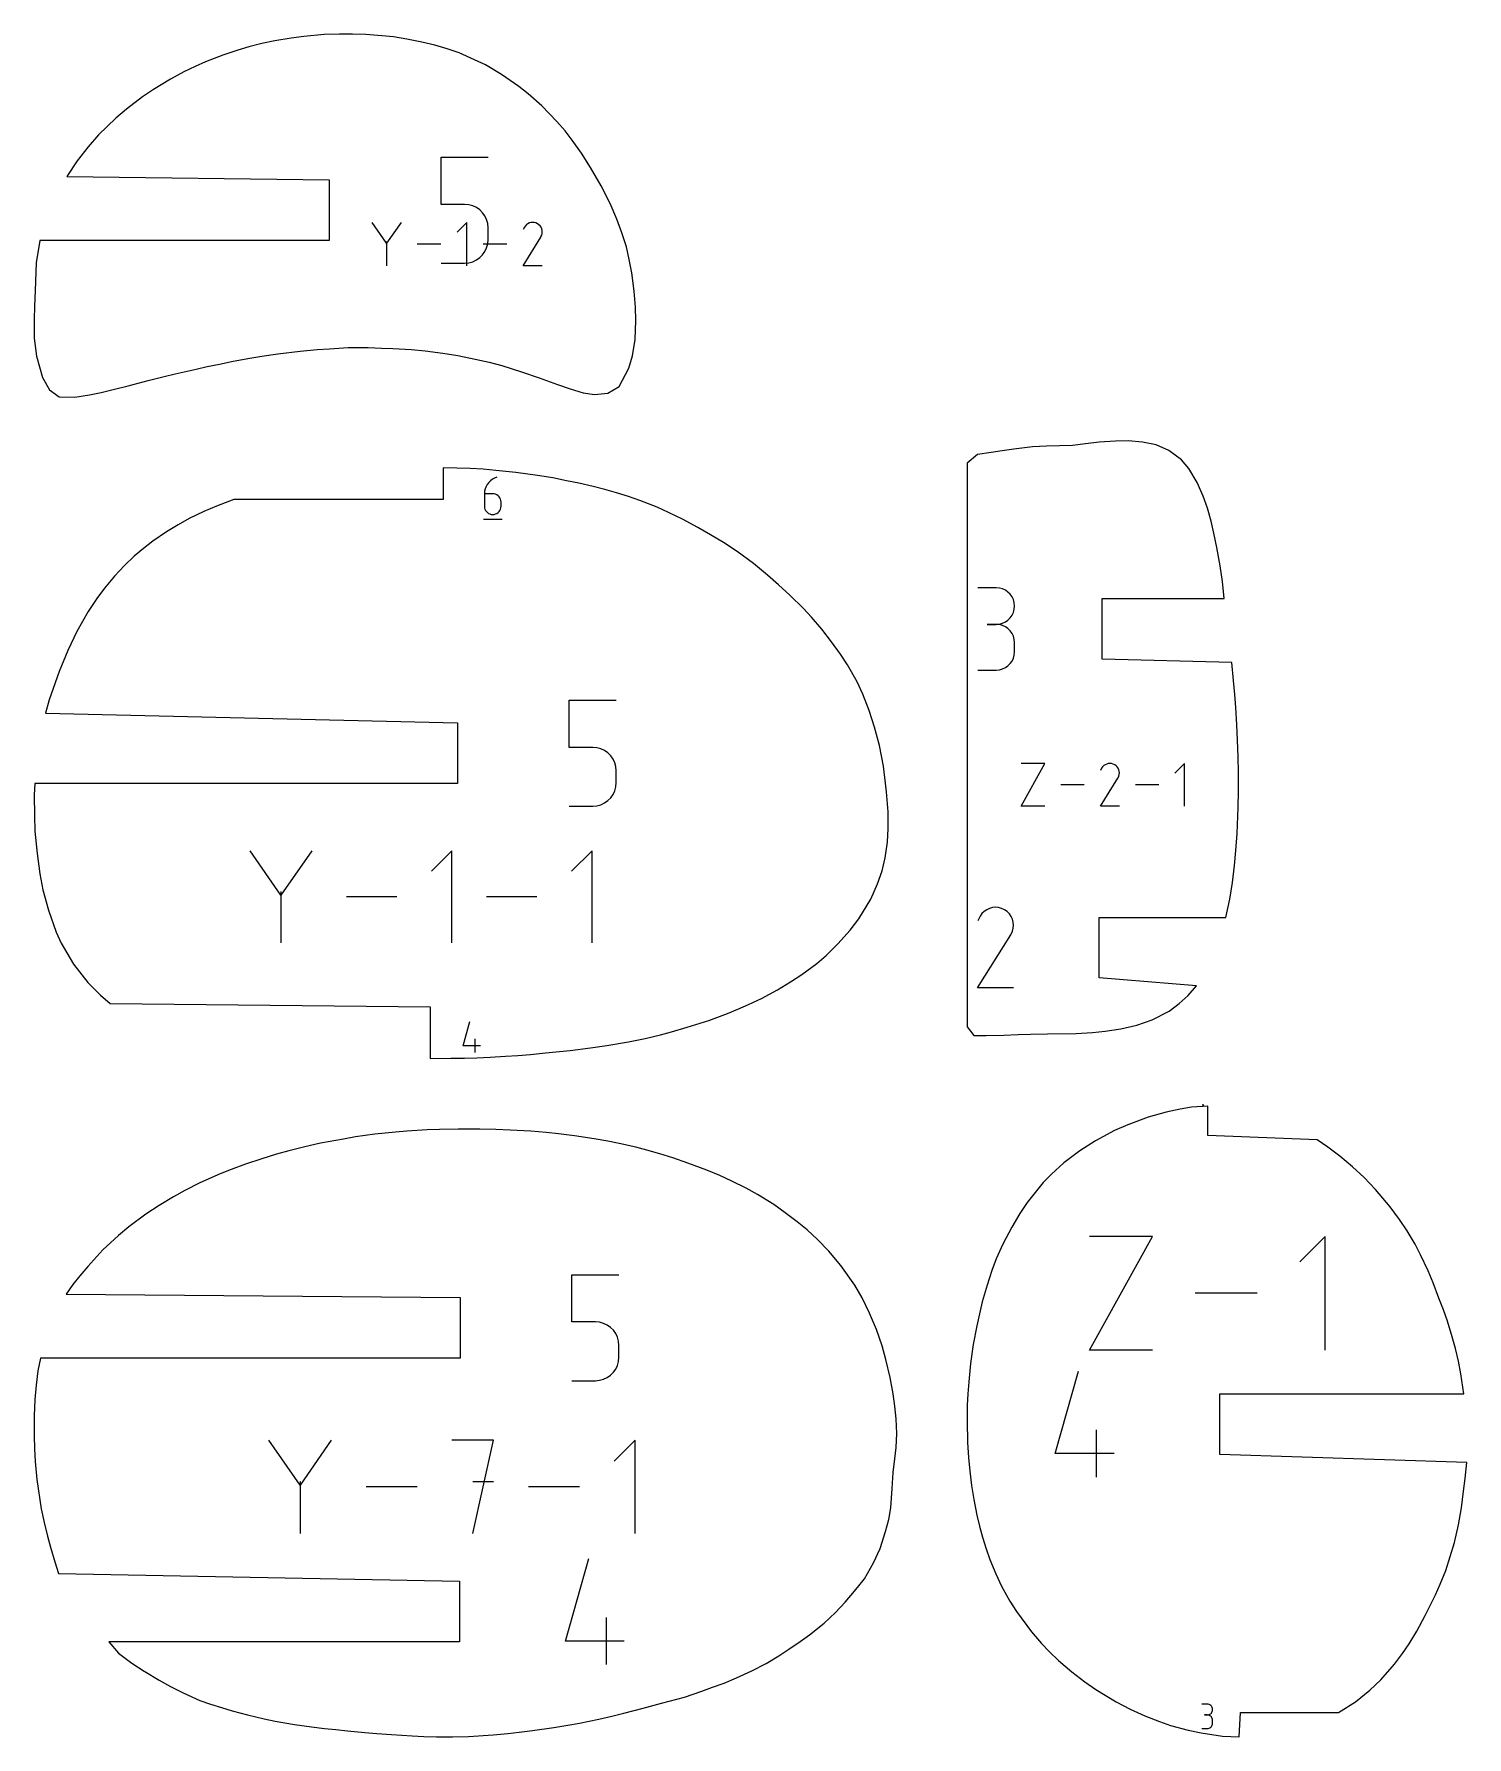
# Model space of a CAD drawing. Extents: x 0 to 600, y 0 to 900.
# Drawn here: x 301.2 to 366.1, y 193.9 to 271 of the extents above; entities that cross this region are included whole.
import ezdxf

# ---------------------------------------------------------------- set-up
doc = ezdxf.new("R2010")
doc.units = 0

msp = doc.modelspace()

# ---------------------------------------------------------------- linework, layer by layer
at = {"layer": 'annotation', "color": 1}
for p, q in [((319.593172, 263.293795), (319.593172, 265.431309)), ((319.593172, 265.431309), (321.724967, 265.431309)), ((320.65907, 263.293795), (319.593172, 263.293795)), ((320.850457, 263.276687), (320.65907, 263.293795)), ((321.030675, 263.227347), (320.850457, 263.276687)), ((321.196695, 263.14875), (321.030675, 263.227347)), ((321.345487, 263.043872), (321.196695, 263.14875)), ((321.47402, 262.915688), (321.345487, 263.043872)), ((317.125816, 261.529708), (316.471215, 262.476351)), ((317.780294, 262.476351), (317.125816, 261.529708)), ((320.761565, 262.476289), (320.325288, 262.039888)), ((320.761565, 260.513839), (320.761565, 262.476289)), ((321.579264, 262.767173), (321.47402, 262.915688)), ((321.65819, 262.601304), (321.579264, 262.767173)), ((321.707768, 262.421055), (321.65819, 262.601304)), ((321.724967, 262.229403), (321.707768, 262.421055)), ((323.364981, 262.258073), (323.307754, 262.148296)), ((323.410395, 262.322471), (323.364981, 262.258073)), ((323.464881, 262.376228), (323.410395, 262.322471)), ((323.526784, 262.418914), (323.464881, 262.376228)), ((323.594444, 262.450099), (323.526784, 262.418914)), ((323.666206, 262.469351), (323.594444, 262.450099)), ((323.740412, 262.476241), (323.666206, 262.469351)), ((323.815405, 262.470338), (323.740412, 262.476241)), ((323.889528, 262.451212), (323.815405, 262.470338)), ((323.961124, 262.418431), (323.889528, 262.451212)), ((324.025159, 262.37296), (323.961124, 262.418431)), ((323.961124, 262.418431), (323.961124, 262.418431)), ((324.078699, 262.318395), (324.025159, 262.37296)), ((324.121268, 262.256409), (324.078699, 262.318395)), ((324.15239, 262.188673), (324.121268, 262.256409)), ((317.125816, 261.605887), (317.125816, 260.513778)), ((319.589492, 261.495064), (318.516458, 261.495064)), ((322.570641, 261.495064), (321.497607, 261.495064)), ((321.658156, 261.326167), (321.707758, 261.506665)), ((321.707758, 261.506665), (321.724967, 261.698411)), ((321.724967, 261.698411), (321.724967, 262.229403)), ((321.724967, 262.229403), (321.724967, 262.229403)), ((323.306523, 260.513824), (324.111883, 261.81035)), ((324.111883, 261.81035), (324.112846, 261.811541)), ((324.111883, 261.81035), (324.111883, 261.81035)), ((324.112846, 261.811541), (324.113769, 261.812743)), ((324.113769, 261.812743), (324.114659, 261.813964)), ((324.114659, 261.813964), (324.115521, 261.815216)), ((324.115521, 261.815216), (324.116363, 261.816509)), ((324.116363, 261.816509), (324.117189, 261.817852)), ((324.117189, 261.817852), (324.118006, 261.819256)), ((324.118006, 261.819256), (324.118819, 261.820731)), ((324.118819, 261.820731), (324.119636, 261.822287)), ((324.119636, 261.822287), (324.15289, 261.893685)), ((324.119636, 261.822287), (324.119636, 261.822287)), ((324.17159, 262.116861), (324.15239, 262.188673)), ((324.15289, 261.893685), (324.172315, 261.967694)), ((324.17839, 262.042644), (324.17159, 262.116861)), ((324.172315, 261.967694), (324.17839, 262.042644)), ((320.850378, 260.64851), (321.030554, 260.698099)), ((321.030554, 260.698099), (321.196562, 260.777056)), ((321.196562, 260.777056), (321.345363, 260.882362)), ((321.345363, 260.882362), (321.473921, 261.010996)), ((321.473921, 261.010996), (321.579197, 261.159938)), ((321.579197, 261.159938), (321.658156, 261.326167)), ((319.593172, 260.631309), (320.65907, 260.631309)), ((320.65907, 260.631309), (320.850378, 260.64851)), ((320.65907, 260.631309), (320.65907, 260.631309)), ((324.178094, 260.513824), (323.306523, 260.513824)), ((321.750224, 250.698289), (321.684181, 250.610091)), ((321.828166, 250.776561), (321.750224, 250.698289)), ((321.916994, 250.843548), (321.828166, 250.776561)), ((322.015695, 250.897886), (321.916994, 250.843548)), ((322.123255, 250.938215), (322.015695, 250.897886)), ((322.123255, 250.938215), (322.123255, 250.938215)), ((321.56758, 250.29956), (321.559266, 250.185275)), ((321.559266, 250.185275), (321.559266, 249.6233)), ((321.934729, 250.185275), (321.559266, 250.185275)), ((321.591846, 250.409365), (321.56758, 250.29956)), ((321.63105, 250.513329), (321.591846, 250.409365)), ((321.684181, 250.610091), (321.63105, 250.513329)), ((322.002257, 250.179249), (321.934729, 250.185275)), ((322.065798, 250.161868), (322.002257, 250.179249)), ((322.124296, 250.134183), (322.065798, 250.161868)), ((322.176694, 250.097239), (322.124296, 250.134183)), ((322.221935, 250.052086), (322.176694, 250.097239)), ((322.258962, 249.999772), (322.221935, 250.052086)), ((322.286718, 249.941345), (322.258962, 249.999772)), ((322.304147, 249.877852), (322.286718, 249.941345)), ((321.559266, 249.6233), (321.559266, 249.6233)), ((321.559266, 249.6233), (321.565328, 249.555758)), ((321.565328, 249.555758), (321.582801, 249.492178)), ((321.582801, 249.492178), (321.610614, 249.433623)), ((321.610614, 249.433623), (321.647697, 249.381158)), ((321.647697, 249.381158), (321.692982, 249.335847)), ((321.692982, 249.335847), (321.745397, 249.298753)), ((321.745397, 249.298753), (321.803873, 249.270941)), ((321.803873, 249.270941), (321.86734, 249.253473)), ((321.86734, 249.253473), (321.934729, 249.247414)), ((321.934729, 249.247414), (322.002257, 249.253473)), ((321.934729, 249.247414), (321.934729, 249.247414)), ((322.002257, 249.253473), (322.065798, 249.270941)), ((322.065798, 249.270941), (322.124296, 249.298753)), ((322.124296, 249.298753), (322.176694, 249.335847)), ((322.176694, 249.335847), (322.221935, 249.381158)), ((322.221935, 249.381158), (322.258962, 249.433623)), ((322.258962, 249.433623), (322.286718, 249.492178)), ((322.286718, 249.492178), (322.304147, 249.555758)), ((322.310191, 249.810342), (322.304147, 249.877852)), ((322.304147, 249.555758), (322.310191, 249.6233)), ((322.310191, 249.6233), (322.310191, 249.810342)), ((322.310191, 249.810342), (322.310191, 249.810342)), ((321.512241, 249.036064), (322.357641, 249.036064)), ((344.734267, 245.930097), (343.904842, 245.930097)), ((344.883441, 245.916708), (344.734267, 245.930097)), ((345.023809, 245.878121), (344.883441, 245.916708)), ((345.153035, 245.81671), (345.023809, 245.878121)), ((345.268786, 245.734849), (345.153035, 245.81671)), ((345.368727, 245.63491), (345.268786, 245.734849)), ((345.450522, 245.519267), (345.368727, 245.63491)), ((345.511838, 245.390293), (345.450522, 245.519267)), ((345.550339, 245.25036), (345.511838, 245.390293)), ((345.268786, 244.466701), (345.368727, 244.566836)), ((345.368727, 244.566836), (345.450522, 244.682772)), ((345.450522, 244.682772), (345.511838, 244.812154)), ((345.511838, 244.812154), (345.550339, 244.952629)), ((345.563692, 245.101843), (345.550339, 245.25036)), ((345.550339, 244.952629), (345.563692, 245.101843)), ((345.563692, 245.101843), (345.563692, 245.101843)), ((344.734267, 244.271247), (344.318969, 244.271247)), ((344.318969, 244.271247), (344.734267, 244.271247)), ((344.734267, 244.271247), (344.883441, 244.28464)), ((344.883441, 244.257858), (344.734267, 244.271247)), ((344.734267, 244.271247), (344.734267, 244.271247)), ((344.883441, 244.28464), (345.023809, 244.323249)), ((345.023809, 244.219271), (344.883441, 244.257858)), ((345.023809, 244.323249), (345.153035, 244.384721)), ((345.153035, 244.15786), (345.023809, 244.219271)), ((345.153035, 244.384721), (345.268786, 244.466701)), ((345.268786, 244.075999), (345.153035, 244.15786)), ((345.368727, 243.97606), (345.268786, 244.075999)), ((345.450522, 243.860417), (345.368727, 243.97606)), ((345.511838, 243.731443), (345.450522, 243.860417)), ((345.550339, 243.591511), (345.511838, 243.731443)), ((345.563692, 243.442994), (345.550339, 243.591511)), ((345.550339, 242.879117), (345.563692, 243.027696)), ((345.563692, 243.027696), (345.563692, 243.442994)), ((345.563692, 243.442994), (345.563692, 243.442994)), ((343.904842, 242.199442), (344.734267, 242.199442)), ((344.734267, 242.199442), (344.883441, 242.212824)), ((344.734267, 242.199442), (344.734267, 242.199442)), ((344.883441, 242.212824), (345.023809, 242.251391)), ((345.023809, 242.251391), (345.153035, 242.312777)), ((345.153035, 242.312777), (345.268786, 242.394613)), ((345.268786, 242.394613), (345.368727, 242.494532)), ((345.368727, 242.494532), (345.450522, 242.610168)), ((345.450522, 242.610168), (345.511838, 242.739152)), ((345.511838, 242.739152), (345.550339, 242.879117)), ((325.394505, 238.698156), (325.394505, 240.83567)), ((325.394505, 240.83567), (327.526299, 240.83567)), ((326.460402, 238.698156), (325.394505, 238.698156)), ((326.651789, 238.681048), (326.460402, 238.698156)), ((326.832008, 238.631708), (326.651789, 238.681048)), ((326.998028, 238.553111), (326.832008, 238.631708)), ((327.146819, 238.448233), (326.998028, 238.553111)), ((327.275352, 238.320049), (327.146819, 238.448233)), ((327.380597, 238.171535), (327.275352, 238.320049)), ((327.459523, 238.005665), (327.380597, 238.171535)), ((327.5091, 237.825417), (327.459523, 238.005665)), ((327.526299, 237.633764), (327.5091, 237.825417)), ((327.526299, 237.102772), (327.526299, 237.633764)), ((327.526299, 237.633764), (327.526299, 237.633764)), ((345.859089, 236.029171), (346.936481, 237.969548)), ((346.936481, 237.969548), (345.859089, 237.969548)), ((349.510676, 237.753786), (349.454092, 237.645244)), ((349.555579, 237.81746), (349.510676, 237.753786)), ((349.609453, 237.870613), (349.555579, 237.81746)), ((349.670659, 237.912819), (349.609453, 237.870613)), ((349.737559, 237.943652), (349.670659, 237.912819)), ((349.808513, 237.962688), (349.737559, 237.943652)), ((349.881885, 237.969501), (349.808513, 237.962688)), ((349.956034, 237.963664), (349.881885, 237.969501)), ((350.029324, 237.944753), (349.956034, 237.963664)), ((350.100114, 237.912341), (350.029324, 237.944753)), ((350.163429, 237.867381), (350.100114, 237.912341)), ((350.100114, 237.912341), (350.100114, 237.912341)), ((350.216367, 237.81343), (350.163429, 237.867381)), ((350.258457, 237.752141), (350.216367, 237.81343)), ((350.289229, 237.685168), (350.258457, 237.752141)), ((350.308213, 237.614163), (350.289229, 237.685168)), ((350.314936, 237.54078), (350.308213, 237.614163)), ((353.262469, 237.969548), (352.831099, 237.538056)), ((353.262469, 236.029171), (353.262469, 237.969548)), ((327.459488, 236.730529), (327.50909, 236.911026)), ((327.50909, 236.911026), (327.526299, 237.102772)), ((348.72527, 236.99936), (347.664305, 236.99936)), ((349.452876, 236.029155), (350.249177, 237.311099)), ((350.249177, 237.311099), (350.250129, 237.312277)), ((350.249177, 237.311099), (350.249177, 237.311099)), ((350.250129, 237.312277), (350.251042, 237.313465)), ((350.251042, 237.313465), (350.251922, 237.314673)), ((350.251922, 237.314673), (350.252775, 237.315911)), ((350.252775, 237.315911), (350.253607, 237.317189)), ((350.253607, 237.317189), (350.254423, 237.318517)), ((350.254423, 237.318517), (350.255231, 237.319906)), ((350.255231, 237.319906), (350.256036, 237.321364)), ((350.256036, 237.321364), (350.256844, 237.322902)), ((350.256844, 237.322902), (350.289723, 237.393497)), ((350.256844, 237.322902), (350.256844, 237.322902)), ((350.289723, 237.393497), (350.30893, 237.466674)), ((350.30893, 237.466674), (350.314936, 237.54078)), ((352.103579, 236.99936), (351.042614, 236.99936)), ((325.394505, 236.03567), (326.460402, 236.03567)), ((326.460402, 236.03567), (326.65171, 236.052871)), ((326.460402, 236.03567), (326.460402, 236.03567)), ((326.65171, 236.052871), (326.831886, 236.10246)), ((326.831886, 236.10246), (326.997894, 236.181418)), ((326.997894, 236.181418), (327.146695, 236.286724)), ((327.146695, 236.286724), (327.275253, 236.415357)), ((327.275253, 236.415357), (327.38053, 236.564299)), ((327.38053, 236.564299), (327.459488, 236.730529)), ((346.936481, 236.029171), (345.859089, 236.029171)), ((350.314644, 236.029155), (349.452876, 236.029155)), ((312.343667, 232.002378), (310.949808, 234.018089)), ((313.737264, 234.018089), (312.343667, 232.002378)), ((320.085365, 234.017958), (319.156387, 233.088718)), ((320.085365, 229.839262), (320.085365, 234.017958)), ((326.433203, 234.017958), (325.504226, 233.088718)), ((326.433203, 229.839262), (326.433203, 234.017958)), ((312.343667, 232.164589), (312.343667, 229.839131)), ((317.589639, 231.92861), (315.304799, 231.92861)), ((323.937477, 231.92861), (321.652638, 231.92861)), ((344.430438, 231.405719), (344.304491, 231.34767)), ((344.56402, 231.441557), (344.430438, 231.405719)), ((344.702151, 231.454382), (344.56402, 231.441557)), ((344.841747, 231.443394), (344.702151, 231.454382)), ((344.979724, 231.407791), (344.841747, 231.443394)), ((345.112997, 231.346771), (344.979724, 231.407791)), ((344.003301, 231.048271), (343.896776, 230.843926)), ((344.087837, 231.168145), (344.003301, 231.048271)), ((344.189262, 231.268212), (344.087837, 231.168145)), ((344.304491, 231.34767), (344.189262, 231.268212)), ((345.232195, 231.262129), (345.112997, 231.346771)), ((345.112997, 231.346771), (345.112997, 231.346771)), ((345.331857, 231.160559), (345.232195, 231.262129)), ((345.411098, 231.045174), (345.331857, 231.160559)), ((345.469031, 230.919087), (345.411098, 231.045174)), ((345.504769, 230.785411), (345.469031, 230.919087)), ((345.517428, 230.647259), (345.504769, 230.785411)), ((345.50612, 230.507744), (345.517428, 230.647259)), ((343.894485, 227.801426), (345.393628, 230.214854)), ((345.393628, 230.214854), (345.39542, 230.217072)), ((345.393628, 230.214854), (345.393628, 230.214854)), ((345.39542, 230.217072), (345.397139, 230.219308)), ((345.397139, 230.219308), (345.398795, 230.221582)), ((345.398795, 230.221582), (345.400401, 230.223913)), ((345.400401, 230.223913), (345.401966, 230.226319)), ((345.401966, 230.226319), (345.403504, 230.22882)), ((345.403504, 230.22882), (345.405025, 230.231433)), ((345.405025, 230.231433), (345.40654, 230.234179)), ((345.40654, 230.234179), (345.40806, 230.237075)), ((345.40806, 230.237075), (345.46996, 230.369978)), ((345.40806, 230.237075), (345.40806, 230.237075)), ((345.46996, 230.369978), (345.50612, 230.507744)), ((345.516876, 227.801426), (343.894485, 227.801426)), ((320.592211, 225.187744), (320.904273, 226.282166)), ((321.139378, 224.874888), (321.139378, 225.499894)), ((321.373601, 225.187744), (320.592211, 225.187744)), ((354.093343, 222.493976), (354.093343, 222.525802)), ((354.093343, 222.525802), (354.125084, 222.525802)), ((354.109213, 222.493976), (354.093343, 222.493976)), ((354.093343, 222.454334), (354.109213, 222.454334)), ((354.112063, 222.493721), (354.109213, 222.493976)), ((354.109213, 222.454334), (354.112062, 222.45459)), ((354.109213, 222.454334), (354.109213, 222.454334)), ((354.112062, 222.45459), (354.114745, 222.455328)), ((354.114746, 222.492987), (354.112063, 222.493721)), ((354.114745, 222.455328), (354.117216, 222.456504)), ((354.117218, 222.491816), (354.114746, 222.492987)), ((354.117216, 222.456504), (354.119432, 222.458072)), ((354.119434, 222.490255), (354.117218, 222.491816)), ((354.119432, 222.458072), (354.121346, 222.459987)), ((354.121347, 222.488346), (354.119434, 222.490255)), ((354.121346, 222.459987), (354.122913, 222.462205)), ((354.122914, 222.486135), (354.121347, 222.488346)), ((354.122913, 222.462205), (354.124089, 222.46468)), ((354.124089, 222.483665), (354.122914, 222.486135)), ((354.124828, 222.480982), (354.124089, 222.483665)), ((354.124089, 222.46468), (354.124827, 222.467367)), ((354.124827, 222.467367), (354.125084, 222.470222)), ((354.125084, 222.478128), (354.124828, 222.480982)), ((354.125084, 222.470222), (354.125084, 222.478128)), ((354.125084, 222.478128), (354.125084, 222.478128)), ((348.956479, 211.400595), (351.812968, 216.545114)), ((351.812968, 216.545114), (348.956479, 216.545114)), ((359.628147, 216.545114), (358.484454, 215.401099)), ((359.628147, 211.400595), (359.628147, 216.545114)), ((325.51899, 212.676064), (325.51899, 214.813578)), ((325.51899, 214.813578), (327.650785, 214.813578)), ((356.555582, 213.972855), (353.742647, 213.972855)), ((326.584888, 212.676064), (325.51899, 212.676064)), ((326.776275, 212.658956), (326.584888, 212.676064)), ((326.956493, 212.609616), (326.776275, 212.658956)), ((327.122513, 212.531019), (326.956493, 212.609616)), ((327.271305, 212.426141), (327.122513, 212.531019)), ((327.399838, 212.297956), (327.271305, 212.426141)), ((327.505082, 212.149442), (327.399838, 212.297956)), ((327.584008, 211.983573), (327.505082, 212.149442)), ((327.633586, 211.803324), (327.584008, 211.983573)), ((327.650785, 211.611672), (327.633586, 211.803324)), ((327.650785, 211.080679), (327.650785, 211.611672)), ((327.650785, 211.611672), (327.650785, 211.611672)), ((351.812968, 211.400595), (348.956479, 211.400595)), ((327.505015, 210.542207), (327.583974, 210.708436)), ((327.583974, 210.708436), (327.633576, 210.888934)), ((327.633576, 210.888934), (327.650785, 211.080679)), ((325.51899, 210.013578), (326.584888, 210.013578)), ((326.584888, 210.013578), (326.776196, 210.030779)), ((326.584888, 210.013578), (326.584888, 210.013578)), ((326.776196, 210.030779), (326.956372, 210.080368)), ((326.956372, 210.080368), (327.12238, 210.159325)), ((327.12238, 210.159325), (327.271181, 210.264631)), ((327.271181, 210.264631), (327.399739, 210.393265)), ((327.399739, 210.393265), (327.505015, 210.542207)), ((347.404534, 206.718255), (348.468926, 210.451154)), ((349.270832, 205.651154), (349.270832, 207.782949)), ((313.207758, 205.277106), (311.799921, 207.31303)), ((314.61533, 207.31303), (313.207758, 205.277106)), ((321.965383, 207.312898), (320.088531, 207.312898)), ((321.027089, 203.092298), (321.965383, 207.312898)), ((328.377142, 207.312898), (327.438849, 206.37434)), ((328.377142, 203.092298), (328.377142, 207.312898)), ((350.069729, 206.718255), (347.404534, 206.718255)), ((313.207758, 205.440943), (313.207758, 203.092166)), ((318.506336, 205.202598), (316.198584, 205.202598)), ((321.965383, 205.4334), (321.027089, 205.4334)), ((325.856389, 205.202598), (323.548637, 205.202598)), ((325.224515, 198.223536), (326.288908, 201.956434)), ((327.090814, 197.156434), (327.090814, 199.288229)), ((327.88971, 198.223536), (325.224515, 198.223536)), ((354.290066, 195.366083), (354.043519, 195.366083)), ((354.334408, 195.362103), (354.290066, 195.366083)), ((354.376133, 195.350633), (354.334408, 195.362103)), ((354.414545, 195.332379), (354.376133, 195.350633)), ((354.448952, 195.308046), (354.414545, 195.332379)), ((354.47866, 195.278339), (354.448952, 195.308046)), ((354.502974, 195.243964), (354.47866, 195.278339)), ((354.5212, 195.205626), (354.502974, 195.243964)), ((354.532644, 195.164031), (354.5212, 195.205626)), ((354.536613, 195.119884), (354.532644, 195.164031)), ((354.290066, 194.872989), (354.166619, 194.872989)), ((354.166619, 194.872989), (354.290066, 194.872989)), ((354.290066, 194.872989), (354.334408, 194.87697)), ((354.334408, 194.869009), (354.290066, 194.872989)), ((354.290066, 194.872989), (354.290066, 194.872989)), ((354.334408, 194.87697), (354.376133, 194.888446)), ((354.376133, 194.857539), (354.334408, 194.869009)), ((354.376133, 194.888446), (354.414545, 194.906719)), ((354.414545, 194.839285), (354.376133, 194.857539)), ((354.414545, 194.906719), (354.448952, 194.931088)), ((354.448952, 194.814951), (354.414545, 194.839285)), ((354.448952, 194.931088), (354.47866, 194.960853)), ((354.47866, 194.785244), (354.448952, 194.814951)), ((354.47866, 194.960853), (354.502974, 194.995315)), ((354.502974, 194.750869), (354.47866, 194.785244)), ((354.47866, 194.344859), (354.502974, 194.379232)), ((354.502974, 194.995315), (354.5212, 195.033774)), ((354.5212, 194.712532), (354.502974, 194.750869)), ((354.502974, 194.379232), (354.5212, 194.417572)), ((354.5212, 195.033774), (354.532644, 195.07553)), ((354.532644, 194.670937), (354.5212, 194.712532)), ((354.5212, 194.417572), (354.532644, 194.459177)), ((354.532644, 195.07553), (354.536613, 195.119884)), ((354.536613, 194.62679), (354.532644, 194.670937)), ((354.532644, 194.459177), (354.536613, 194.503342)), ((354.536613, 195.119884), (354.536613, 195.119884)), ((354.536613, 194.503342), (354.536613, 194.62679)), ((354.536613, 194.62679), (354.536613, 194.62679)), ((354.043519, 194.257143), (354.290066, 194.257143)), ((354.290066, 194.257143), (354.334408, 194.261121)), ((354.290066, 194.257143), (354.290066, 194.257143)), ((354.334408, 194.261121), (354.376133, 194.272585)), ((354.376133, 194.272585), (354.414545, 194.290832)), ((354.414545, 194.290832), (354.448952, 194.315158)), ((354.448952, 194.315158), (354.47866, 194.344859))]:
    msp.add_line(p, q, dxfattribs=at)
at = {"layer": 'boundary', "color": 5}
for p, q in [((312.799437, 270.827056), (312.059749, 270.70271)), ((313.386383, 270.902931), (312.799437, 270.827056)), ((314.307204, 270.979964), (313.386383, 270.902931)), ((314.991207, 271.005289), (314.307204, 270.979964)), ((315.577377, 271.007468), (314.991207, 271.005289)), ((316.189248, 270.981932), (315.577377, 271.007468)), ((316.911557, 270.933636), (316.189248, 270.981932)), ((317.445168, 270.874438), (316.911557, 270.933636)), ((318.045497, 270.781809), (317.445168, 270.874438)), ((318.724855, 270.647119), (318.045497, 270.781809)), ((309.703545, 270.04989), (308.923965, 269.748505)), ((310.394398, 270.284351), (309.703545, 270.04989)), ((310.894214, 270.429388), (310.394398, 270.284351)), ((311.479732, 270.577431), (310.894214, 270.429388)), ((312.059749, 270.70271), (311.479732, 270.577431)), ((319.317203, 270.503349), (318.724855, 270.647119)), ((319.86354, 270.344169), (319.317203, 270.503349)), ((320.415312, 270.150126), (319.86354, 270.344169)), ((321.107544, 269.847322), (320.415312, 270.150126)), ((307.946244, 269.297945), (307.335011, 268.971764)), ((308.46161, 269.536537), (307.946244, 269.297945)), ((308.923965, 269.748505), (308.46161, 269.536537)), ((321.599762, 269.606956), (321.107544, 269.847322)), ((322.330468, 269.178459), (321.599762, 269.606956)), ((306.564432, 268.501935), (306.067076, 268.165437)), ((307.335011, 268.971764), (306.564432, 268.501935)), ((323.114436, 268.638497), (322.330468, 269.178459)), ((323.538718, 268.292549), (323.114436, 268.638497)), ((306.067076, 268.165437), (305.347618, 267.611934)), ((324.151974, 267.751215), (323.538718, 268.292549)), ((324.84212, 267.044722), (324.151974, 267.751215)), ((304.864164, 267.19423), (304.086264, 266.435756)), ((305.347618, 267.611934), (304.864164, 267.19423)), ((325.207377, 266.619707), (324.84212, 267.044722)), ((304.086264, 266.435756), (303.605349, 265.90194)), ((325.537421, 266.194874), (325.207377, 266.619707)), ((325.946393, 265.61162), (325.537421, 266.194874)), ((303.605349, 265.90194), (303.11156, 265.263312)), ((326.364716, 264.966031), (325.946393, 265.61162)), ((303.11156, 265.263312), (302.642509, 264.554309)), ((302.642509, 264.554309), (314.532672, 264.404309)), ((326.846401, 264.128398), (326.364716, 264.966031)), ((314.532672, 264.404309), (314.532672, 261.658309)), ((327.248012, 263.32731), (326.846401, 264.128398)), ((327.550177, 262.616453), (327.248012, 263.32731)), ((327.77917, 262.007104), (327.550177, 262.616453)), ((301.426975, 261.658309), (301.256415, 260.643306)), ((314.532672, 261.658309), (301.426975, 261.658309)), ((327.986147, 261.369355), (327.77917, 262.007104)), ((328.118806, 260.803008), (327.986147, 261.369355)), ((328.231308, 260.186226), (328.118806, 260.803008)), ((301.256415, 260.643306), (301.210749, 259.395613)), ((328.340363, 259.363649), (328.231308, 260.186226)), ((301.210749, 259.395613), (301.184005, 258.680951)), ((328.398861, 258.634657), (328.340363, 259.363649)), ((301.184005, 258.680951), (301.165614, 258.079311)), ((328.413737, 258.030608), (328.398861, 258.634657)), ((301.165614, 258.079311), (301.171126, 257.229208)), ((328.378882, 257.169133), (328.413737, 258.030608)), ((301.171126, 257.229208), (301.271028, 256.419981)), ((328.262952, 256.429656), (328.378882, 257.169133)), ((301.271028, 256.419981), (301.551038, 255.449056)), ((309.560456, 256.063013), (310.181923, 256.192548)), ((310.181923, 256.192548), (310.926691, 256.328881)), ((310.926691, 256.328881), (311.473166, 256.41378)), ((311.473166, 256.41378), (312.200294, 256.51753)), ((312.200294, 256.51753), (313.208628, 256.649353)), ((313.208628, 256.649353), (313.981149, 256.714611)), ((313.981149, 256.714611), (314.535174, 256.752605)), ((314.535174, 256.752605), (315.387968, 256.807996)), ((315.387968, 256.807996), (316.299082, 256.806192)), ((316.299082, 256.806192), (316.893632, 256.785241)), ((316.893632, 256.785241), (317.414288, 256.759931)), ((317.414288, 256.759931), (318.258559, 256.713033)), ((318.258559, 256.713033), (318.86646, 256.6583)), ((318.86646, 256.6583), (319.671221, 256.557169)), ((319.671221, 256.557169), (320.360613, 256.451043)), ((320.360613, 256.451043), (321.135456, 256.288119)), ((321.135456, 256.288119), (321.778785, 256.141445)), ((321.778785, 256.141445), (322.348942, 255.989356)), ((328.099229, 255.869469), (328.262952, 256.429656)), ((301.551038, 255.449056), (301.867677, 254.886404)), ((305.416494, 255.073079), (306.325956, 255.313148)), ((306.325956, 255.313148), (307.050557, 255.497437)), ((307.050557, 255.497437), (307.546545, 255.613663)), ((307.546545, 255.613663), (308.503612, 255.827409)), ((308.503612, 255.827409), (308.997449, 255.95132)), ((308.997449, 255.95132), (309.560456, 256.063013)), ((322.348942, 255.989356), (323.229715, 255.714131)), ((323.229715, 255.714131), (324.034877, 255.434491)), ((324.034877, 255.434491), (324.868324, 255.132684)), ((327.656541, 255.050781), (328.099229, 255.869469)), ((301.867677, 254.886404), (302.303944, 254.573046)), ((302.303944, 254.573046), (303.014392, 254.568459)), ((303.014392, 254.568459), (303.678664, 254.66018)), ((303.678664, 254.66018), (304.206254, 254.775665)), ((304.206254, 254.775665), (304.750657, 254.905812)), ((304.750657, 254.905812), (305.416494, 255.073079)), ((324.868324, 255.132684), (325.439385, 254.938868)), ((325.439385, 254.938868), (326.031028, 254.75938)), ((326.031028, 254.75938), (326.549915, 254.681628)), ((326.549915, 254.681628), (327.146735, 254.745661)), ((327.146735, 254.745661), (327.656541, 255.050781)), ((346.384331, 252.311988), (345.530812, 252.210232)), ((347.016046, 252.336882), (346.384331, 252.311988)), ((348.192066, 252.372569), (347.016046, 252.336882)), ((348.779914, 252.45164), (348.192066, 252.372569)), ((349.399562, 252.519935), (348.779914, 252.45164)), ((350.136068, 252.571999), (349.399562, 252.519935)), ((350.715702, 252.578297), (350.136068, 252.571999)), ((351.356736, 252.523898), (350.715702, 252.578297)), ((351.98212, 252.396293), (351.356736, 252.523898)), ((352.559052, 252.151448), (351.98212, 252.396293)), ((343.413471, 251.575943), (343.412671, 250.162878)), ((343.880399, 251.963004), (343.413471, 251.575943)), ((344.500515, 252.056116), (343.880399, 251.963004)), ((345.008757, 252.130931), (344.500515, 252.056116)), ((345.530812, 252.210232), (345.008757, 252.130931)), ((353.131024, 251.725636), (352.559052, 252.151448)), ((353.457907, 251.334195), (353.131024, 251.725636)), ((320.301776, 251.350749), (319.69444, 251.357235)), ((319.69444, 251.357235), (319.69444, 249.919814)), ((320.907616, 251.334057), (320.301776, 251.350749)), ((321.497776, 251.296211), (320.907616, 251.334057)), ((322.080079, 251.245948), (321.497776, 251.296211)), ((322.977796, 251.151643), (322.080079, 251.245948)), ((323.963952, 251.015396), (322.977796, 251.151643)), ((324.649271, 250.901534), (323.963952, 251.015396)), ((325.279697, 250.778327), (324.649271, 250.901534)), ((325.82917, 250.665045), (325.279697, 250.778327)), ((353.835129, 250.700381), (353.457907, 251.334195)), ((354.105456, 250.084035), (353.835129, 250.700381)), ((310.210807, 249.919814), (309.42113, 249.62912)), ((319.69444, 249.919814), (310.210807, 249.919814)), ((326.475431, 250.510652), (325.82917, 250.665045)), ((327.006054, 250.375699), (326.475431, 250.510652)), ((327.538129, 250.227291), (327.006054, 250.375699)), ((328.08565, 250.055179), (327.538129, 250.227291)), ((328.593767, 249.881635), (328.08565, 250.055179)), ((343.412671, 250.162878), (343.412671, 248.803782)), ((354.29794, 249.529577), (354.105456, 250.084035)), ((308.847765, 249.383395), (308.191728, 249.064706)), ((309.42113, 249.62912), (308.847765, 249.383395)), ((329.381538, 249.574974), (328.593767, 249.881635)), ((329.893736, 249.344036), (329.381538, 249.574974)), ((330.530972, 249.036708), (329.893736, 249.344036)), ((354.46343, 248.944562), (354.29794, 249.529577)), ((307.164679, 248.460639), (306.544341, 248.039593)), ((307.680724, 248.780438), (307.164679, 248.460639)), ((308.191728, 249.064706), (307.680724, 248.780438)), ((331.225371, 248.663236), (330.530972, 249.036708)), ((331.796098, 248.33046), (331.225371, 248.663236)), ((343.412671, 248.803782), (343.412671, 247.957745)), ((354.592794, 248.404913), (354.46343, 248.944562)), ((354.725979, 247.752007), (354.592794, 248.404913)), ((306.123826, 247.708375), (305.697704, 247.356013)), ((306.544341, 248.039593), (306.123826, 247.708375)), ((332.38224, 247.978173), (331.796098, 248.33046)), ((332.99984, 247.564366), (332.38224, 247.978173)), ((343.412671, 247.957745), (343.412671, 246.994294)), ((354.872637, 246.914543), (354.725979, 247.752007)), ((305.254591, 246.934155), (304.81136, 246.450802)), ((305.697704, 247.356013), (305.254591, 246.934155)), ((333.738547, 247.027653), (332.99984, 247.564366)), ((334.384313, 246.501315), (333.738547, 247.027653)), ((343.412671, 246.994294), (343.412671, 245.746647)), ((354.976091, 246.216944), (354.872637, 246.914543)), ((304.81136, 246.450802), (304.357403, 245.914791)), ((334.882665, 246.064111), (334.384313, 246.501315)), ((335.389947, 245.593843), (334.882665, 246.064111)), ((355.052633, 245.439878), (354.976091, 246.216944)), ((304.005743, 245.438279), (303.61886, 244.853292)), ((304.357403, 245.914791), (304.005743, 245.438279)), ((336.001496, 244.985265), (335.389947, 245.593843)), ((343.412671, 245.746647), (343.412671, 244.941573)), ((349.530618, 242.693878), (349.530618, 245.439878)), ((349.530618, 245.439878), (355.052633, 245.439878)), ((303.61886, 244.853292), (303.101344, 243.944851)), ((336.364298, 244.599931), (336.001496, 244.985265)), ((336.831837, 244.059233), (336.364298, 244.599931)), ((343.412671, 244.941573), (343.412671, 244.169823)), ((303.101344, 243.944851), (302.68592, 243.092377)), ((337.280572, 243.479736), (336.831837, 244.059233)), ((343.412671, 244.169823), (343.412671, 241.690156)), ((302.68592, 243.092377), (302.301029, 242.142402)), ((337.679605, 242.919028), (337.280572, 243.479736)), ((337.997032, 242.431549), (337.679605, 242.919028)), ((338.434686, 241.670134), (337.997032, 242.431549)), ((355.410267, 242.536857), (349.530618, 242.693878)), ((355.48718, 241.731143), (355.410267, 242.536857)), ((302.301029, 242.142402), (301.848638, 240.856505)), ((338.690552, 241.11431), (338.434686, 241.670134)), ((343.412671, 241.690156), (343.412671, 240.896497)), ((355.543564, 241.088152), (355.48718, 241.731143)), ((301.848638, 240.856505), (301.680765, 240.250735)), ((338.975747, 240.363158), (338.690552, 241.11431)), ((343.412671, 240.896497), (343.412671, 237.425065)), ((355.588099, 240.500394), (355.543564, 241.088152)), ((301.680765, 240.250735), (320.334004, 239.80867)), ((339.226384, 239.617279), (338.975747, 240.363158)), ((355.635341, 239.71902), (355.588099, 240.500394)), ((320.334004, 239.80867), (320.334004, 237.06267)), ((339.455291, 238.784826), (339.226384, 239.617279)), ((355.668177, 239.030681), (355.635341, 239.71902)), ((339.626311, 237.845987), (339.455291, 238.784826)), ((355.693, 238.267271), (355.668177, 239.030681)), ((339.693472, 237.330708), (339.626311, 237.845987)), ((355.709267, 237.575213), (355.693, 238.267271)), ((355.708734, 236.711524), (355.709267, 237.575213)), ((301.196056, 237.06267), (301.164188, 236.549234)), ((320.334004, 237.06267), (301.196056, 237.06267)), ((339.77126, 236.690985), (339.693472, 237.330708)), ((343.412671, 237.425065), (343.412671, 235.725536)), ((301.164188, 236.549234), (301.17633, 235.591392)), ((339.842251, 235.772526), (339.77126, 236.690985)), ((355.689779, 235.979068), (355.708734, 236.711524)), ((301.17633, 235.591392), (301.203835, 234.910083)), ((339.848876, 235.026215), (339.842251, 235.772526)), ((343.412671, 235.725536), (343.412671, 231.988909)), ((355.640887, 234.796751), (355.689779, 235.979068)), ((301.203835, 234.910083), (301.297977, 233.889904)), ((339.807137, 234.409446), (339.848876, 235.026215)), ((355.589802, 234.025732), (355.640887, 234.796751)), ((301.297977, 233.889904), (301.428186, 232.97109)), ((339.706402, 233.694374), (339.807137, 234.409446)), ((355.527827, 233.350701), (355.589802, 234.025732)), ((301.428186, 232.97109), (301.557948, 232.253204)), ((339.363951, 232.517186), (339.56562, 233.111708)), ((339.56562, 233.111708), (339.706402, 233.694374)), ((355.434774, 232.585845), (355.527827, 233.350701)), ((301.557948, 232.253204), (301.811031, 231.324927)), ((339.052083, 231.824928), (339.363951, 232.517186)), ((355.308893, 231.819869), (355.434774, 232.585845)), ((338.514211, 230.938955), (339.052083, 231.824928)), ((343.412671, 231.988909), (343.412769, 231.118855)), ((355.132134, 231.000964), (355.308893, 231.819869)), ((301.811031, 231.324927), (302.158399, 230.321885)), ((338.118492, 230.418105), (338.514211, 230.938955)), ((343.412769, 231.118855), (343.412671, 230.068036)), ((349.399408, 228.254964), (349.399408, 231.000964)), ((349.399408, 231.000964), (355.132134, 231.000964)), ((302.158399, 230.321885), (302.384387, 229.824683)), ((337.561063, 229.801913), (338.118492, 230.418105)), ((343.412671, 230.068036), (343.412747, 227.183775)), ((302.384387, 229.824683), (302.948145, 228.880253)), ((336.609785, 228.907061), (337.03067, 229.270261)), ((337.03067, 229.270261), (337.561063, 229.801913)), ((302.948145, 228.880253), (303.597652, 228.046771)), ((335.425977, 228.07237), (335.937552, 228.406237)), ((335.937552, 228.406237), (336.609785, 228.907061)), ((303.597652, 228.046771), (304.166268, 227.474613)), ((334.112352, 227.32973), (334.827602, 227.718684)), ((334.827602, 227.718684), (335.425977, 228.07237)), ((353.803284, 227.894282), (349.399408, 228.254964)), ((353.430041, 227.466474), (353.803284, 227.894282)), ((304.166268, 227.474613), (304.601575, 227.101527)), ((304.601575, 227.101527), (319.096985, 226.951527)), ((319.096985, 226.951527), (319.096985, 224.611639)), ((332.568138, 226.647908), (333.038873, 226.845979)), ((333.038873, 226.845979), (333.523693, 227.052326)), ((333.523693, 227.052326), (334.112352, 227.32973)), ((343.412747, 227.183775), (343.412661, 226.553822)), ((352.560935, 226.750182), (353.022154, 227.091858)), ((353.022154, 227.091858), (353.430041, 227.466474)), ((330.031403, 225.812667), (330.738082, 226.025406)), ((330.738082, 226.025406), (331.724202, 226.333977)), ((331.724202, 226.333977), (332.568138, 226.647908)), ((343.412661, 226.553822), (343.412653, 226.045772)), ((343.412653, 226.045772), (343.723119, 225.641728)), ((350.377366, 225.95689), (351.108201, 226.115827)), ((351.108201, 226.115827), (351.796401, 226.351949)), ((351.796401, 226.351949), (352.560935, 226.750182)), ((327.095025, 225.197847), (328.080409, 225.366112)), ((328.080409, 225.366112), (328.835567, 225.517695)), ((328.835567, 225.517695), (329.538887, 225.686462)), ((329.538887, 225.686462), (330.031403, 225.812667)), ((343.723119, 225.641728), (344.275492, 225.650773)), ((344.275492, 225.650773), (345.083887, 225.66879)), ((345.083887, 225.66879), (345.73219, 225.68868)), ((345.73219, 225.68868), (346.290372, 225.710572)), ((346.290372, 225.710572), (347.063008, 225.726859)), ((347.063008, 225.726859), (348.354419, 225.739923)), ((348.354419, 225.739923), (349.094523, 225.789384)), ((349.094523, 225.789384), (349.665749, 225.8413)), ((349.665749, 225.8413), (350.377366, 225.95689)), ((319.096985, 224.611639), (320.03067, 224.616937)), ((320.03067, 224.616937), (320.657612, 224.627965)), ((320.657612, 224.627965), (321.220583, 224.638202)), ((321.220583, 224.638202), (321.816121, 224.664461)), ((321.816121, 224.664461), (322.508128, 224.710591)), ((322.508128, 224.710591), (323.074452, 224.74925)), ((323.074452, 224.74925), (323.645098, 224.794234)), ((323.645098, 224.794234), (324.321938, 224.856852)), ((324.321938, 224.856852), (325.437737, 224.976898)), ((325.437737, 224.976898), (326.365176, 225.094127)), ((326.365176, 225.094127), (327.095025, 225.197847)), ((352.432508, 222.179789), (351.619607, 221.955286)), ((353.059141, 222.315076), (352.432508, 222.179789)), ((353.578157, 222.397593), (353.059141, 222.315076)), ((354.325557, 222.451488), (353.578157, 222.397593)), ((354.325557, 221.117068), (354.325557, 222.451488)), ((318.967946, 221.370924), (318.046457, 221.31122)), ((319.523127, 221.392068), (318.967946, 221.370924)), ((320.375814, 221.407818), (319.523127, 221.392068)), ((321.348731, 221.409148), (320.375814, 221.407818)), ((322.071055, 221.390948), (321.348731, 221.409148)), ((322.727179, 221.367631), (322.071055, 221.390948)), ((323.656252, 221.312016), (322.727179, 221.367631)), ((350.694976, 221.60991), (350.091795, 221.344039)), ((351.619607, 221.955286), (350.694976, 221.60991)), ((313.426462, 220.605035), (312.696075, 220.41825)), ((314.136274, 220.765148), (313.426462, 220.605035)), ((315.174211, 220.959592), (314.136274, 220.765148)), ((315.720875, 221.054307), (315.174211, 220.959592)), ((316.594364, 221.172616), (315.720875, 221.054307)), ((317.523451, 221.265212), (316.594364, 221.172616)), ((318.046457, 221.31122), (317.523451, 221.265212)), ((324.356678, 221.255232), (323.656252, 221.312016)), ((324.915632, 221.198786), (324.356678, 221.255232)), ((325.639566, 221.111344), (324.915632, 221.198786)), ((326.532067, 220.974038), (325.639566, 221.111344)), ((327.139386, 220.864447), (326.532067, 220.974038)), ((327.652744, 220.758236), (327.139386, 220.864447)), ((328.417144, 220.58474), (327.652744, 220.758236)), ((349.226388, 220.878633), (348.525393, 220.428279)), ((350.091795, 221.344039), (349.226388, 220.878633)), ((359.274786, 220.920156), (354.325557, 221.117068)), ((359.76, 220.59134), (359.274786, 220.920156)), ((360.303327, 220.188079), (359.76, 220.59134)), ((310.740096, 219.821776), (310.083224, 219.579361)), ((311.474027, 220.066626), (310.740096, 219.821776)), ((312.134289, 220.268469), (311.474027, 220.066626)), ((312.696075, 220.41825), (312.134289, 220.268469)), ((328.917024, 220.458704), (328.417144, 220.58474)), ((329.495432, 220.293773), (328.917024, 220.458704)), ((330.087948, 220.102999), (329.495432, 220.293773)), ((330.776739, 219.868196), (330.087948, 220.102999)), ((331.630394, 219.553089), (330.776739, 219.868196)), ((347.799951, 219.88711), (347.236773, 219.374007)), ((348.525393, 220.428279), (347.799951, 219.88711)), ((360.876704, 219.700555), (360.303327, 220.188079)), ((309.593648, 219.386593), (308.668992, 218.970468)), ((310.083224, 219.579361), (309.593648, 219.386593)), ((332.21828, 219.306573), (331.630394, 219.553089)), ((332.758476, 219.058608), (332.21828, 219.306573)), ((333.413391, 218.728444), (332.758476, 219.058608)), ((347.236773, 219.374007), (346.86082, 218.985913)), ((361.401612, 219.213649), (360.876704, 219.700555)), ((361.913064, 218.666556), (361.401612, 219.213649)), ((307.47287, 218.343891), (306.827203, 217.95568)), ((307.995948, 218.632848), (307.47287, 218.343891)), ((308.668992, 218.970468), (307.995948, 218.632848)), ((333.92075, 218.441678), (333.413391, 218.728444)), ((334.660596, 217.988526), (333.92075, 218.441678)), ((346.86082, 218.985913), (346.132926, 218.082619)), ((362.570807, 217.883128), (361.913064, 218.666556)), ((306.216622, 217.555025), (305.449888, 216.979909)), ((306.827203, 217.95568), (306.216622, 217.555025)), ((335.183233, 217.616838), (334.660596, 217.988526)), ((335.723506, 217.214537), (335.183233, 217.616838)), ((345.799724, 217.588115), (345.435097, 216.967067)), ((346.132926, 218.082619), (345.799724, 217.588115)), ((363.000917, 217.313681), (362.570807, 217.883128)), ((305.449888, 216.979909), (304.984365, 216.596804)), ((336.168842, 216.841945), (335.723506, 217.214537)), ((336.638246, 216.402077), (336.168842, 216.841945)), ((345.435097, 216.967067), (345.036323, 216.195126)), ((363.343109, 216.807949), (363.000917, 217.313681)), ((363.707657, 216.196016), (363.343109, 216.807949)), ((304.984365, 216.596804), (304.281056, 215.93963)), ((337.150557, 215.874556), (336.638246, 216.402077)), ((345.036323, 216.195126), (344.740433, 215.528074)), ((363.950648, 215.71395), (363.707657, 216.196016)), ((303.602077, 215.193231), (303.240886, 214.770472)), ((304.281056, 215.93963), (303.602077, 215.193231)), ((337.700974, 215.239031), (337.150557, 215.874556)), ((338.330183, 214.338059), (337.700974, 215.239031)), ((344.740433, 215.528074), (344.541355, 215.004015)), ((364.293773, 214.982685), (363.950648, 215.71395)), ((303.240886, 214.770472), (302.920736, 214.366365)), ((344.541355, 215.004015), (344.32061, 214.339787)), ((364.516599, 214.443561), (364.293773, 214.982685)), ((364.786914, 213.75455), (364.516599, 214.443561)), ((302.920736, 214.366365), (302.618113, 213.936578)), ((302.618113, 213.936578), (320.45849, 213.786578)), ((320.45849, 213.786578), (320.45849, 211.040578)), ((338.663748, 213.7605), (338.330183, 214.338059)), ((339.002893, 213.077386), (338.663748, 213.7605)), ((344.32061, 214.339787), (344.100348, 213.582573)), ((364.992621, 213.217356), (364.786914, 213.75455)), ((339.307697, 212.338521), (339.002893, 213.077386)), ((343.97525, 213.040883), (343.858024, 212.504558)), ((344.100348, 213.582573), (343.97525, 213.040883)), ((365.170759, 212.706374), (364.992621, 213.217356)), ((339.566522, 211.598229), (339.307697, 212.338521)), ((343.858024, 212.504558), (343.69696, 211.660433)), ((365.388851, 212.005194), (365.170759, 212.706374)), ((339.74317, 210.974536), (339.566522, 211.598229)), ((343.69696, 211.660433), (343.568697, 210.798436)), ((365.540361, 211.472198), (365.388851, 212.005194)), ((365.676395, 210.893933), (365.540361, 211.472198)), ((301.446403, 211.040578), (301.33799, 210.46827)), ((320.45849, 211.040578), (301.446403, 211.040578)), ((339.930585, 210.156696), (339.74317, 210.974536)), ((343.568697, 210.798436), (343.487713, 209.960389)), ((365.782442, 210.317689), (365.676395, 210.893933)), ((301.254168, 209.818299), (301.200749, 209.158529)), ((301.33799, 210.46827), (301.254168, 209.818299)), ((340.066479, 209.425357), (339.930585, 210.156696)), ((343.487713, 209.960389), (343.44847, 209.419154)), ((365.905265, 209.424154), (365.782442, 210.317689)), ((301.200749, 209.158529), (301.168484, 208.42259)), ((340.142543, 208.865651), (340.066479, 209.425357)), ((343.44847, 209.419154), (343.423721, 208.908619)), ((354.864733, 206.678154), (354.864733, 209.424154)), ((354.864733, 209.424154), (365.905265, 209.424154)), ((301.168484, 208.42259), (301.161821, 207.51031)), ((340.209602, 208.280068), (340.142543, 208.865651)), ((340.234482, 207.626522), (340.209602, 208.280068)), ((343.423721, 208.908619), (343.413815, 208.201292)), ((301.161821, 207.51031), (301.180974, 206.931775)), ((340.199079, 206.983202), (340.234482, 207.626522)), ((343.413815, 208.201292), (343.436467, 207.210123)), ((301.180974, 206.931775), (301.210135, 206.361661)), ((340.141546, 206.472596), (340.199079, 206.983202)), ((343.436467, 207.210123), (343.477703, 206.529889)), ((301.210135, 206.361661), (301.289231, 205.539667)), ((340.065493, 205.863029), (340.141546, 206.472596)), ((343.477703, 206.529889), (343.537356, 205.915199)), ((366.053063, 206.303067), (354.864733, 206.678154)), ((365.979555, 205.588778), (366.053063, 206.303067)), ((301.289231, 205.539667), (301.483649, 204.208297)), ((340.027715, 205.124588), (340.065493, 205.863029)), ((343.537356, 205.915199), (343.617967, 205.264471)), ((343.617967, 205.264471), (343.718396, 204.63829)), ((365.904897, 205.013814), (365.979555, 205.588778)), ((339.963271, 204.257786), (340.027715, 205.124588)), ((343.718396, 204.63829), (343.862009, 203.921191)), ((365.801127, 204.257105), (365.904897, 205.013814)), ((301.483649, 204.208297), (301.615628, 203.584568)), ((339.723313, 203.182126), (339.877378, 203.727099)), ((339.877378, 203.727099), (339.963271, 204.257786)), ((343.862009, 203.921191), (343.977067, 203.424105)), ((365.677693, 203.493131), (365.801127, 204.257105)), ((301.615628, 203.584568), (301.7664, 202.965084)), ((301.7664, 202.965084), (301.908694, 202.471765)), ((339.472178, 202.414868), (339.723313, 203.182126)), ((343.977067, 203.424105), (344.107414, 202.931053)), ((344.107414, 202.931053), (344.274177, 202.392597)), ((365.495942, 202.687518), (365.677693, 203.493131)), ((301.908694, 202.471765), (302.103021, 201.81346)), ((339.171977, 201.76468), (339.472178, 202.414868)), ((344.274177, 202.392597), (344.441233, 201.911594)), ((365.094748, 201.419025), (365.495942, 202.687518)), ((302.103021, 201.81346), (302.265684, 201.283431)), ((338.775954, 201.046855), (339.171977, 201.76468)), ((344.441233, 201.911594), (344.716847, 201.265687)), ((364.838319, 200.80176), (365.094748, 201.419025)), ((302.265684, 201.283431), (320.430715, 200.929434)), ((320.430715, 200.929434), (320.430715, 198.183434)), ((338.317065, 200.474457), (338.775954, 201.046855)), ((344.716847, 201.265687), (344.972574, 200.710419)), ((344.972574, 200.710419), (345.358123, 200.030113)), ((364.625745, 200.310964), (364.838319, 200.80176)), ((337.463739, 199.516706), (337.895805, 199.977134)), ((337.895805, 199.977134), (338.317065, 200.474457)), ((345.358123, 200.030113), (345.660298, 199.558141)), ((364.168445, 199.376521), (364.625745, 200.310964)), ((336.281036, 198.502351), (336.948576, 199.032437)), ((336.948576, 199.032437), (337.463739, 199.516706)), ((345.660298, 199.558141), (346.339787, 198.635605)), ((363.78827, 198.675859), (364.168445, 199.376521)), ((335.85369, 198.200911), (336.281036, 198.502351)), ((346.339787, 198.635605), (346.787068, 198.115775)), ((363.434046, 198.088364), (363.78827, 198.675859)), ((320.430715, 198.183434), (304.552369, 198.183434)), ((304.552369, 198.183434), (304.978415, 197.672557)), ((304.978415, 197.672557), (305.583628, 197.226027)), ((334.323271, 197.20852), (334.885573, 197.547314)), ((334.885573, 197.547314), (335.347238, 197.859354)), ((335.347238, 197.859354), (335.85369, 198.200911)), ((346.787068, 198.115775), (347.149176, 197.739214)), ((347.149176, 197.739214), (347.556454, 197.344161)), ((362.778895, 197.174281), (363.140255, 197.65073)), ((363.140255, 197.65073), (363.434046, 198.088364)), ((305.583628, 197.226027), (306.151488, 196.857059)), ((306.151488, 196.857059), (306.178919, 196.839068)), ((306.178919, 196.839068), (306.824742, 196.456291)), ((332.977919, 196.558828), (333.668876, 196.876366)), ((333.668876, 196.876366), (334.323271, 197.20852)), ((347.556454, 197.344161), (348.156485, 196.825408)), ((348.156485, 196.825408), (348.742202, 196.377054)), ((362.153696, 196.466777), (362.778895, 197.174281)), ((306.824742, 196.456291), (307.341056, 196.162717)), ((307.341056, 196.162717), (307.91314, 195.874034)), ((330.611986, 195.686916), (331.400463, 195.950732)), ((331.400463, 195.950732), (331.892926, 196.129243)), ((331.892926, 196.129243), (332.408468, 196.307195)), ((332.408468, 196.307195), (332.977919, 196.558828)), ((348.742202, 196.377054), (349.244169, 196.030661)), ((349.244169, 196.030661), (350.17245, 195.466157)), ((360.999179, 195.47395), (361.662655, 195.991061)), ((361.662655, 195.991061), (362.153696, 196.466777)), ((307.91314, 195.874034), (308.676495, 195.532595)), ((308.676495, 195.532595), (309.159528, 195.360508)), ((309.159528, 195.360508), (309.649559, 195.205616)), ((309.649559, 195.205616), (310.136816, 195.053949)), ((327.865685, 194.949751), (328.750943, 195.180165)), ((328.750943, 195.180165), (329.573638, 195.403139)), ((329.573638, 195.403139), (330.611986, 195.686916)), ((350.17245, 195.466157), (350.798678, 195.143081)), ((350.798678, 195.143081), (351.462406, 194.834263)), ((360.229723, 194.98524), (360.999179, 195.47395)), ((310.136816, 195.053949), (310.829086, 194.884079)), ((310.829086, 194.884079), (311.579686, 194.706152)), ((311.579686, 194.706152), (312.085068, 194.600156)), ((312.085068, 194.600156), (312.959001, 194.447329)), ((312.959001, 194.447329), (313.722117, 194.33607)), ((324.69466, 194.299977), (325.339987, 194.405781)), ((325.339987, 194.405781), (325.869143, 194.50416)), ((325.869143, 194.50416), (326.739854, 194.676187)), ((326.739854, 194.676187), (327.329284, 194.814994)), ((327.329284, 194.814994), (327.865685, 194.949751)), ((351.462406, 194.834263), (352.127933, 194.57347)), ((352.127933, 194.57347), (352.630783, 194.403251)), ((352.630783, 194.403251), (353.423658, 194.180886)), ((355.739263, 193.881666), (355.805034, 194.98524)), ((355.805034, 194.98524), (360.229723, 194.98524)), ((313.722117, 194.33607), (314.308994, 194.268361)), ((314.308994, 194.268361), (314.831731, 194.209265)), ((314.831731, 194.209265), (315.35209, 194.151053)), ((315.35209, 194.151053), (316.135885, 194.077654)), ((316.135885, 194.077654), (316.685523, 194.037872)), ((316.685523, 194.037872), (317.341729, 193.986267)), ((317.341729, 193.986267), (318.288276, 193.92147)), ((318.288276, 193.92147), (318.812473, 193.897657)), ((318.812473, 193.897657), (319.388607, 193.886297)), ((319.388607, 193.886297), (320.113142, 193.878505)), ((320.113142, 193.878505), (320.835463, 193.904075)), ((320.835463, 193.904075), (321.947732, 193.973945)), ((321.947732, 193.973945), (322.620481, 194.035479)), ((322.620481, 194.035479), (323.129185, 194.088239)), ((323.129185, 194.088239), (323.7419, 194.16333)), ((323.7419, 194.16333), (324.69466, 194.299977)), ((353.423658, 194.180886), (354.019074, 194.058799)), ((354.019074, 194.058799), (354.988964, 193.920508)), ((354.988964, 193.920508), (355.739263, 193.881666))]:
    msp.add_line(p, q, dxfattribs=at)

doc.saveas('drawing.dxf')
